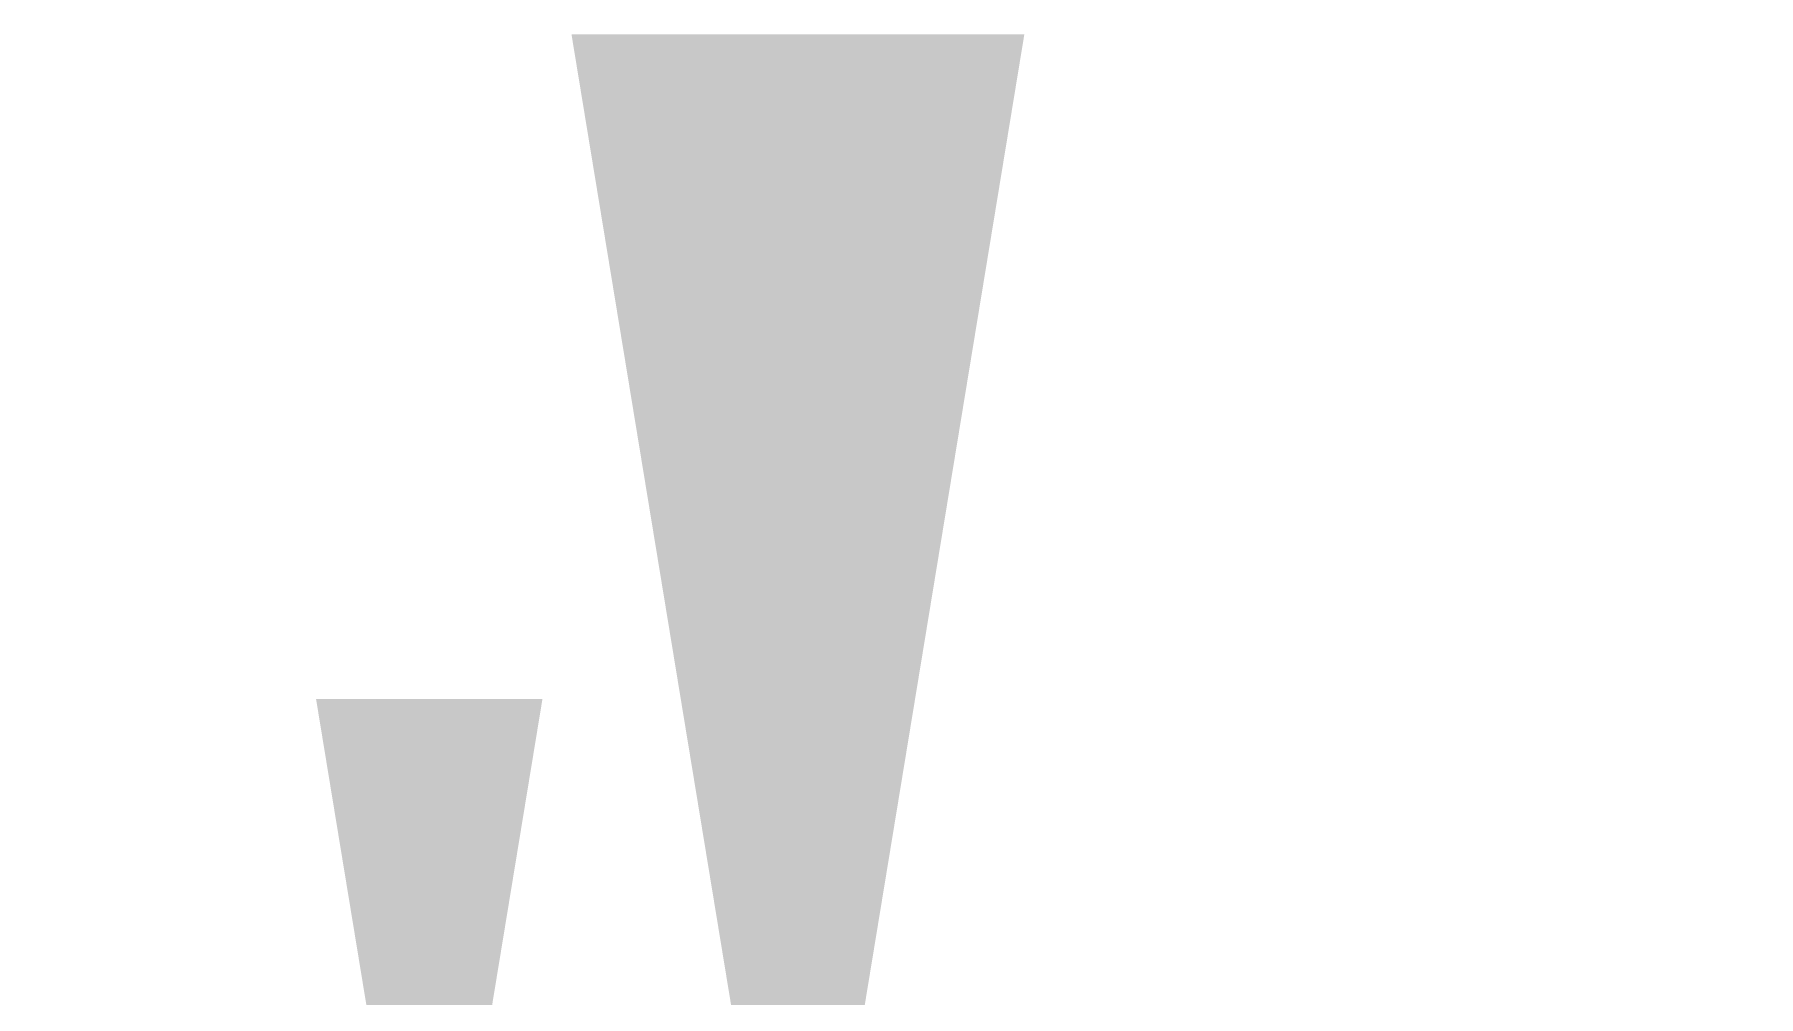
# Model space of a CAD drawing. Header units: inches. Extents: x 89000 to 215006, y -31937 to 0.
# Drawn here: x 157575.2 to 157665.4, y -31700.2 to -31649.9 of the extents above; entities that cross this region are included whole.
import ezdxf

# ---------------------------------------------------------------- set-up
doc = ezdxf.new("R2010")
doc.units = ezdxf.units.IN
doc.header["$LTSCALE"] = 7
doc.header["$MEASUREMENT"] = 0
doc.layers.add('Cross Section Labels', color=7, linetype='Continuous', lineweight=9)
doc.styles.get("Standard").update_dxf_attribs({"font": 'arial.ttf'})
doc.dimstyles.get("Standard").update_dxf_attribs({"dimtxt": 0.18, "dimasz": 0.18, "dimexe": 0.18, "dimexo": 0.0625, "dimgap": 0.09, "dimtad": 0, "dimtih": 1, "dimtoh": 1, "dimdec": 4, "dimzin": 0, "dimdsep": 46, "dimtxsty": 'Standard', "dimcen": 0.09, "dimadec": 0, "dimazin": 0, "dimtfac": 1, "dimtdec": 4, "dimtofl": 0, "dimtmove": 0, "dimatfit": 3, "dimfxl": 1, "dimtolj": 1, "dimtzin": 0, "dimarcsym": 0})

msp = doc.modelspace()

# ---------------------------------------------------------------- leaders
at = {"layer": 'Cross Section Labels', "annotation_type": 0, "has_hookline": 1, "hookline_direction": 0}
for points, override, text_width in [([(157615.13018, -31721.92163), (157615.13018, -31718.67206), (157642.33235, -31712.60263)], {"dimasz": 72}, 39.09561), ([(157568.59089, -31715.9848), (157568.59089, -31712.7348), (157578.50089, -31712.7348)], {"dimasz": 36}, 9.3206), ([(157595.85629, -31720.66353), (157595.85629, -31716.67206), (157569.37466, -31709.32487), (157605.37466, -31709.32487)], {"dimasz": 36}, 41.84629)]:
    msp.add_leader(points, dimstyle='Standard', override=override, dxfattribs=dict(at, text_width=text_width))

doc.saveas('drawing.dxf')
